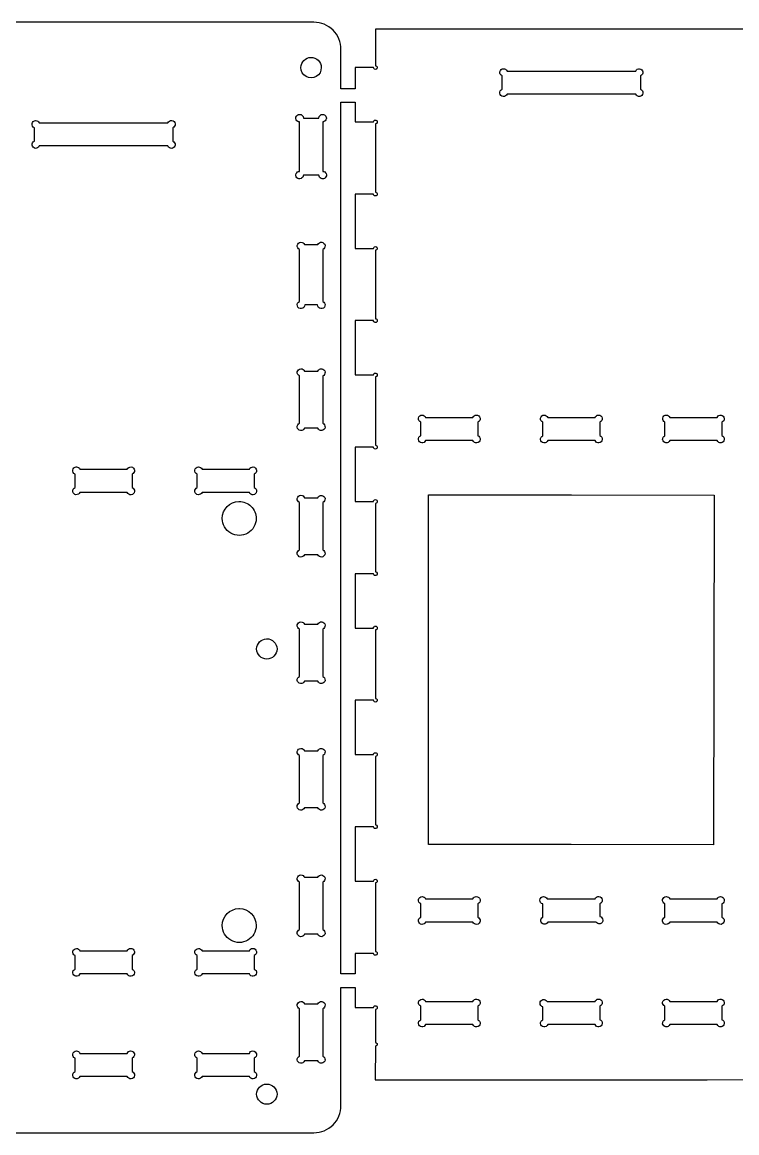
# Model space of a CAD drawing. Extents: x -138 to 206, y 217 to 412.
# Drawn here: x 26.2 to 131.6, y 246.3 to 410 of the extents above; entities that cross this region are included whole.
import ezdxf

# ---------------------------------------------------------------- set-up
doc = ezdxf.new("R2010")
doc.units = 0
doc.layers.add('Layer_1', color=7, linetype='CONTINUOUS')

msp = doc.modelspace()

# ---------------------------------------------------------------- linework, layer by layer
at = {"layer": 'Layer_1', "color": 7}
for p, q in [((69.227297, 409.989486), (7.227466, 409.989486)), ((136.292453, 408.953372), (78.292377, 408.953372)), ((78.292377, 408.953372), (78.292377, 403.579539)), ((73.227569, 400.187499), (73.227569, 405.989211)), ((68.800969, 404.809955), (68.800969, 404.809955)), ((78.017459, 403.304621), (75.292044, 403.304621)), ((75.292044, 403.304621), (75.292044, 400.187499)), ((97.182698, 403.140291), (97.182698, 403.140291)), ((97.704628, 402.79044), (116.674531, 402.79044)), ((96.986843, 400.100684), (96.986843, 402.080407)), ((117.387149, 402.078338), (117.387149, 400.104816)), ((75.292044, 400.187499), (73.227569, 400.187499)), ((116.679698, 399.390648), (97.704628, 399.390648)), ((73.227569, 398.187103), (75.292044, 398.187103)), ((73.227569, 269.723628), (73.227569, 398.187103)), ((73.227569, 398.187103), (73.227569, 398.187103)), ((75.292044, 398.187103), (75.292044, 395.304592)), ((70.523343, 396.410468), (70.523343, 396.410468)), ((28.209647, 395.495796), (28.210163, 395.495796)), ((28.209647, 395.495796), (28.209647, 395.495796)), ((28.210163, 395.495796), (28.211713, 395.495796)), ((28.739848, 395.145945), (47.714915, 395.145945)), ((67.127685, 388.009948), (67.127685, 395.310278)), ((67.677521, 395.860114), (69.977639, 395.860114)), ((70.527478, 395.310278), (70.527478, 388.009948)), ((75.292044, 395.304592), (78.017459, 395.304592)), ((78.292377, 395.029674), (78.292377, 384.930031)), ((28.02723, 392.458255), (28.02723, 394.433327)), ((48.427534, 394.433327), (48.427534, 392.458255)), ((47.714915, 391.745637), (28.739848, 391.745637)), ((69.977639, 387.460109), (67.677521, 387.460109)), ((78.017459, 384.654597), (75.292044, 384.654597)), ((75.292044, 384.654597), (75.292044, 376.654568)), ((67.127685, 368.832308), (67.127685, 376.497988)), ((67.312169, 377.559941), (67.312169, 377.559941)), ((67.839785, 377.21009), (69.81486, 377.21009)), ((70.527478, 376.497988), (70.527478, 368.832308)), ((75.292044, 376.654568), (78.017459, 376.654568)), ((78.292377, 376.37965), (78.292377, 366.280007)), ((69.777651, 368.320193), (67.877509, 368.320193)), ((78.017459, 366.004573), (75.292044, 366.004573)), ((75.292044, 366.004573), (75.292044, 358.004544)), ((67.312169, 358.909914), (67.312169, 358.909914)), ((67.839785, 358.560066), (69.81486, 358.560066)), ((67.127685, 350.87268), (67.127685, 357.847964)), ((70.527478, 357.847964), (70.527478, 350.87268)), ((75.292044, 358.004544), (78.017459, 358.004544)), ((78.292377, 357.729627), (78.292377, 347.629983)), ((93.174157, 352.090694), (93.17674, 352.090694)), ((93.174157, 352.090694), (93.174157, 352.090694)), ((111.174092, 352.090694), (111.174608, 352.090694)), ((111.174092, 352.090694), (111.174092, 352.090694)), ((121.188468, 352.090176), (121.188468, 352.090176)), ((84.992227, 349.052637), (84.992227, 351.028226)), ((85.704846, 351.740328), (92.68013, 351.740328)), ((93.392232, 351.028226), (93.392232, 349.052637)), ((102.986995, 349.050568), (102.986995, 351.030292)), ((103.70478, 351.740328), (110.680065, 351.740328)), ((111.386997, 351.026159), (111.386997, 349.054704)), ((120.981762, 349.048502), (120.981762, 351.032361)), ((121.704715, 351.740328), (128.669146, 351.740328)), ((129.381764, 351.028226), (129.381764, 349.05677)), ((69.81486, 350.160061), (67.839785, 350.160061)), ((78.017459, 347.35455), (75.292044, 347.35455)), ((75.292044, 347.35455), (75.292044, 339.355037)), ((92.68013, 348.340535), (85.704846, 348.340535)), ((110.680065, 348.340535), (103.70478, 348.340535)), ((128.679999, 348.340535), (121.704715, 348.340535)), ((34.209799, 344.445683), (34.210315, 344.445683)), ((34.209799, 344.445683), (34.209799, 344.445683)), ((34.210315, 344.445683), (34.211865, 344.445683)), ((34.739998, 344.095833), (41.715282, 344.095833)), ((52.209731, 344.445683), (52.21025, 344.445683)), ((52.209731, 344.445683), (52.209731, 344.445683)), ((52.21025, 344.445683), (52.2118, 344.445683)), ((52.739932, 344.095833), (59.715217, 344.095833)), ((34.027379, 341.408142), (34.027379, 343.383215)), ((42.427384, 343.383215), (42.427384, 341.408142)), ((52.027314, 341.408142), (52.027314, 343.383215)), ((60.427319, 343.383215), (60.427319, 341.408142)), ((41.715282, 340.69604), (34.739998, 340.69604)), ((59.715217, 340.69604), (52.739932, 340.69604)), ((58.187663, 339.352454), (58.187663, 339.352454)), ((67.127685, 332.222656), (67.127685, 339.19794)), ((67.312169, 340.25989), (67.312169, 340.25989)), ((67.839785, 339.910042), (69.81486, 339.910042)), ((70.527478, 339.19794), (70.527478, 332.222656)), ((75.292044, 339.355037), (78.017459, 339.355037)), ((78.292377, 339.079603), (78.292377, 328.97996)), ((86.145644, 340.340506), (107.186221, 340.340506)), ((86.145644, 288.774662), (86.145644, 340.340506)), ((86.145644, 340.340506), (86.145644, 340.340506)), ((107.186221, 340.340506), (128.226281, 340.307433)), ((128.226281, 340.307433), (128.145665, 288.742106)), ((69.81486, 331.510038), (67.839785, 331.510038)), ((78.017459, 328.705042), (75.292044, 328.705042)), ((75.292044, 328.705042), (75.292044, 320.705013)), ((67.312169, 321.609867), (67.312169, 321.609867)), ((67.839785, 321.260018), (69.81486, 321.260018)), ((67.127685, 313.572632), (67.127685, 320.547916)), ((70.527478, 320.547916), (70.527478, 313.572632)), ((75.292044, 320.705013), (78.017459, 320.705013)), ((78.292377, 320.429577), (78.292377, 310.329935)), ((62.266999, 319.112345), (62.266999, 319.112345)), ((69.81486, 312.860014), (67.839785, 312.860014)), ((78.017459, 310.055017), (75.292044, 310.055017)), ((75.292044, 310.055017), (75.292044, 302.054989)), ((67.312169, 302.959843), (67.312169, 302.959843)), ((67.127685, 294.922607), (67.127685, 301.897892)), ((67.839785, 302.609993), (69.81486, 302.609993)), ((70.527478, 301.897892), (70.527478, 294.922607)), ((75.292044, 302.054989), (78.017459, 302.054989)), ((78.292377, 301.779553), (78.292377, 291.679911)), ((69.81486, 294.209989), (67.839785, 294.209989)), ((78.017459, 291.404993), (75.292044, 291.404993)), ((75.292044, 291.404993), (75.292044, 283.404964)), ((107.145914, 288.774662), (86.145644, 288.774662)), ((128.145665, 288.742106), (107.145914, 288.774662)), ((67.127685, 276.272583), (67.127685, 283.247868)), ((67.312169, 284.309819), (67.312169, 284.309819)), ((67.839785, 283.959969), (69.81486, 283.959969)), ((70.527478, 283.247868), (70.527478, 276.272583)), ((75.292044, 283.404964), (78.017459, 283.404964)), ((78.292377, 283.130046), (78.292377, 273.029887)), ((84.992227, 278.086943), (84.992227, 280.062533)), ((85.704846, 280.774634), (92.68013, 280.774634)), ((93.174157, 281.125), (93.17674, 281.125)), ((93.174157, 281.125), (93.174157, 281.125)), ((93.392232, 280.062533), (93.392232, 278.086943)), ((102.986995, 278.098828), (102.986995, 280.035144)), ((103.074328, 281.124483), (103.074328, 281.124483)), ((103.604527, 280.774634), (110.674381, 280.774634)), ((111.386997, 280.062533), (111.386997, 278.182544)), ((120.981762, 278.086943), (120.981762, 280.062533)), ((121.693862, 280.774634), (128.679999, 280.774634)), ((129.187462, 281.125), (129.187462, 281.125)), ((129.381764, 280.058399), (129.381764, 278.091077)), ((58.188179, 279.352499), (58.188179, 279.352499)), ((92.68013, 277.374842), (85.704846, 277.374842)), ((110.810806, 277.374842), (103.715115, 277.374842)), ((128.679999, 277.374842), (121.693862, 277.374842)), ((69.81486, 275.559965), (67.839785, 275.559965)), ((42.209309, 273.480506), (42.209309, 273.480506)), ((60.209244, 273.480506), (60.209244, 273.480506)), ((34.027379, 270.442448), (34.027379, 272.418038)), ((34.739998, 273.130139), (41.715282, 273.130139)), ((42.427384, 272.418038), (42.427384, 270.442448)), ((52.027314, 270.442448), (52.027314, 272.418038)), ((52.739932, 273.130139), (59.715217, 273.130139)), ((60.427319, 272.418038), (60.427319, 270.442448)), ((78.017459, 272.754968), (75.292044, 272.754968)), ((75.292044, 272.754968), (75.292044, 269.723628)), ((41.715282, 269.730346), (34.739998, 269.730346)), ((59.715217, 269.730346), (52.739932, 269.730346)), ((75.292044, 269.723628), (73.227569, 269.723628)), ((73.227569, 250.310345), (73.227569, 267.723751)), ((73.227569, 267.723751), (75.292044, 267.723751)), ((75.292044, 267.723751), (75.292044, 264.754941)), ((67.312169, 265.659795), (67.312169, 265.659795)), ((67.839785, 265.309944), (69.81486, 265.309944)), ((85.174644, 266.01481), (85.175163, 266.01481)), ((85.174644, 266.01481), (85.174644, 266.01481)), ((85.175163, 266.01481), (85.176711, 266.01481)), ((85.704846, 265.664962), (92.68013, 265.664962)), ((103.607628, 265.664962), (110.680581, 265.664962)), ((111.176158, 266.013262), (111.176158, 266.013262)), ((121.164179, 266.01481), (121.164695, 266.01481)), ((121.164179, 266.01481), (121.164179, 266.01481)), ((121.164695, 266.01481), (121.166246, 266.01481)), ((121.693862, 265.664962), (128.669146, 265.664962)), ((67.127685, 257.62256), (67.127685, 264.597845)), ((70.527478, 264.597845), (70.527478, 257.62256)), ((75.292044, 264.754941), (78.017459, 264.754941)), ((78.292377, 264.480021), (78.292377, 259.621403)), ((84.992227, 262.977272), (84.992227, 264.952344)), ((93.392232, 264.952344), (93.392232, 262.977272)), ((102.986995, 262.977272), (102.986995, 264.871728)), ((111.386997, 264.948727), (111.386997, 262.979338)), ((120.981762, 262.972621), (120.981762, 264.952344)), ((129.381764, 264.952344), (129.381764, 262.981405)), ((92.68013, 262.264654), (85.704846, 262.264654)), ((110.680065, 262.264654), (103.699094, 262.264654)), ((128.679999, 262.264654), (121.704715, 262.264654)), ((78.291861, 259.071567), (78.27946, 254.105978)), ((34.027379, 255.332258), (34.027379, 257.307849)), ((34.739998, 258.019951), (41.715282, 258.019951)), ((42.209309, 258.370318), (42.209309, 258.370318)), ((42.427384, 257.307849), (42.427384, 255.332258)), ((52.027314, 255.332258), (52.027314, 257.307849)), ((52.739932, 258.019951), (59.715217, 258.019951)), ((60.209244, 258.370318), (60.209244, 258.370318)), ((60.427319, 257.307849), (60.427319, 255.332258)), ((69.81486, 256.909942), (67.839785, 256.909942)), ((41.715282, 254.620159), (34.739998, 254.620159)), ((59.715217, 254.620159), (52.739932, 254.620159)), ((78.27946, 254.105978), (127.206704, 254.105978)), ((127.206704, 254.130783), (136.292453, 254.141633)), ((127.206704, 254.105978), (127.206704, 254.130783)), ((62.266999, 253.496196), (62.266999, 253.496196)), ((7.227466, 246.310073), (69.227297, 246.310073))]:
    msp.add_line(p, q, dxfattribs=at)
for points in [[(72.055997, 408.817912), (71.305785, 409.568125), (70.288258, 409.989558), (69.227297, 409.989486)], [(73.227569, 405.989211), (73.227642, 407.050171), (72.80621, 408.067699), (72.055997, 408.817912)], [(67.327673, 403.308756), (67.32689, 404.127332), (67.982522, 404.795382), (68.800969, 404.809955)], [(68.800969, 404.809955), (69.203576, 404.817075), (69.59214, 404.662023), (69.879243, 404.379683)], [(69.879243, 404.379683), (70.166346, 404.097343), (70.327875, 403.711427), (70.32749, 403.308756)], [(68.072806, 401.995927), (67.606284, 402.267568), (67.321713, 402.768945), (67.327673, 403.308756)], [(70.32749, 403.308756), (70.33345, 402.768945), (70.04888, 402.267568), (69.582357, 401.995927)], [(78.187183, 403.050488), (78.084415, 403.093074), (78.017426, 403.193379), (78.017459, 403.304621)], [(78.486913, 403.110085), (78.408253, 403.031425), (78.289951, 403.007902), (78.187183, 403.050488)], [(78.292377, 403.579539), (78.403619, 403.579572), (78.503924, 403.512583), (78.54651, 403.409815)], [(78.54651, 403.409815), (78.589096, 403.307047), (78.565573, 403.188745), (78.486913, 403.110085)], [(96.986843, 402.080407), (96.74446, 402.178301), (96.604469, 402.433273), (96.651969, 402.690326)], [(96.651969, 402.690326), (96.69947, 402.947379), (96.921337, 403.135484), (97.182698, 403.140291)], [(97.182698, 403.140291), (97.412722, 403.14431), (97.620943, 403.004739), (97.704628, 402.79044)], [(116.674531, 402.79044), (116.765993, 403.024966), (117.005003, 403.167463), (117.254808, 403.136402)], [(117.254808, 403.136402), (117.504614, 403.10534), (117.701448, 402.908649), (117.73269, 402.658866)], [(117.73269, 402.658866), (117.763932, 402.409083), (117.621608, 402.169971), (117.387149, 402.078338)], [(69.582357, 401.995927), (69.115834, 401.724287), (68.539329, 401.724287), (68.072806, 401.995927)], [(96.646934, 399.518525), (96.614098, 399.767411), (96.753957, 400.006946), (96.986843, 400.100684)], [(97.126194, 399.04444), (96.876966, 399.074572), (96.67977, 399.269639), (96.646934, 399.518525)], [(97.704628, 399.390648), (97.613424, 399.156758), (97.375421, 399.014307), (97.126194, 399.04444)], [(117.261823, 399.045014), (117.011461, 399.013006), (116.771446, 399.155513), (116.679698, 399.390648)], [(117.738269, 399.525984), (117.708628, 399.27533), (117.512186, 399.077022), (117.261823, 399.045014)], [(117.387149, 400.104816), (117.62314, 400.015295), (117.76791, 399.776638), (117.738269, 399.525984)], [(66.641395, 395.583142), (66.540836, 395.755616), (66.541638, 395.969038), (66.64349, 396.140752)], [(66.64349, 396.140752), (66.745342, 396.312465), (66.932247, 396.4155), (67.131818, 396.409953)], [(67.131818, 396.409953), (67.433832, 396.407593), (67.677442, 396.162138), (67.677521, 395.860114)], [(69.977639, 395.860114), (69.977435, 396.162339), (70.221127, 396.408107), (70.523343, 396.410468)], [(70.523343, 396.410468), (70.719887, 396.411229), (70.901905, 396.307069), (71.000823, 396.137229)], [(71.000823, 396.137229), (71.099741, 395.96739), (71.100529, 395.757677), (71.002891, 395.587099)], [(28.02723, 394.433327), (27.783379, 394.527992), (27.639941, 394.781307), (27.684204, 395.039116)], [(27.684204, 395.039116), (27.728468, 395.296925), (27.948186, 395.487889), (28.209647, 395.495796)], [(28.211713, 395.495796), (28.443987, 395.502453), (28.655383, 395.362419), (28.739848, 395.145945)], [(47.714915, 395.145945), (47.806616, 395.380257), (48.045629, 395.522461), (48.295303, 395.491254)], [(48.295303, 395.491254), (48.544977, 395.460048), (48.741636, 395.263388), (48.772843, 395.013715)], [(48.772843, 395.013715), (48.804049, 394.764041), (48.661845, 394.525027), (48.427534, 394.433327)], [(67.127685, 395.310278), (66.928079, 395.30623), (66.741953, 395.410668), (66.641395, 395.583142)], [(71.002891, 395.587099), (70.905252, 395.416521), (70.724022, 395.310995), (70.527478, 395.310278)], [(78.017459, 395.304592), (78.017426, 395.415834), (78.084415, 395.51614), (78.187183, 395.558725)], [(78.187183, 395.558725), (78.289951, 395.601311), (78.408253, 395.577789), (78.486913, 395.499129)], [(78.54651, 395.199398), (78.503924, 395.09663), (78.403619, 395.029641), (78.292377, 395.029674)], [(78.486913, 395.499129), (78.565573, 395.420469), (78.589096, 395.302166), (78.54651, 395.199398)], [(27.681921, 391.877867), (27.650714, 392.127541), (27.792919, 392.366555), (28.02723, 392.458255)], [(28.159461, 391.400328), (27.909787, 391.431534), (27.713128, 391.628194), (27.681921, 391.877867)], [(28.739848, 391.745637), (28.648148, 391.511325), (28.409134, 391.369121), (28.159461, 391.400328)], [(48.295303, 391.400328), (48.045629, 391.369121), (47.806616, 391.511325), (47.714915, 391.745637)], [(48.772843, 391.877867), (48.741636, 391.628194), (48.544977, 391.431534), (48.295303, 391.400328)], [(48.427534, 392.458255), (48.661845, 392.366555), (48.804049, 392.127541), (48.772843, 391.877867)], [(66.619419, 387.6705), (66.704591, 387.876036), (66.905202, 388.010014), (67.127685, 388.009948)], [(70.527478, 388.009948), (70.749962, 388.010013), (70.950571, 387.876034), (71.035742, 387.670498)], [(66.738612, 387.07104), (66.581292, 387.22836), (66.534248, 387.464965), (66.619419, 387.6705)], [(67.338071, 386.951845), (67.132535, 386.866674), (66.895931, 386.91372), (66.738612, 387.07104)], [(67.677521, 387.460109), (67.677587, 387.237625), (67.543607, 387.037016), (67.338071, 386.951845)], [(70.317089, 386.951845), (70.111553, 387.037016), (69.977574, 387.237626), (69.977639, 387.460109)], [(70.916548, 387.071039), (70.759228, 386.913719), (70.522624, 386.866674), (70.317089, 386.951845)], [(71.035742, 387.670498), (71.120913, 387.464963), (71.073868, 387.228359), (70.916548, 387.071039)], [(78.292775, 384.380031), (78.140943, 384.379857), (78.017699, 384.502765), (78.017459, 384.654597)], [(78.292377, 384.930031), (78.444209, 384.930076), (78.567349, 384.807063), (78.567459, 384.65523)], [(78.567459, 384.65523), (78.567568, 384.503398), (78.444607, 384.380206), (78.292775, 384.380031)], [(67.127685, 376.497988), (66.884227, 376.593254), (66.741474, 376.846733), (66.78622, 377.104308)], [(66.78622, 377.104308), (66.830966, 377.361884), (67.050845, 377.552366), (67.312169, 377.559941)], [(67.312169, 377.559941), (67.544254, 377.566376), (67.755384, 377.426381), (67.839785, 377.21009)], [(69.81486, 377.21009), (69.906322, 377.444616), (70.145332, 377.587113), (70.395137, 377.556052)], [(70.395137, 377.556052), (70.644943, 377.52499), (70.841777, 377.328299), (70.873019, 377.078516)], [(70.873019, 377.078516), (70.904261, 376.828733), (70.761937, 376.58962), (70.527478, 376.497988)], [(78.017459, 376.654568), (78.017426, 376.76581), (78.084415, 376.866116), (78.187183, 376.908701)], [(78.187183, 376.908701), (78.289951, 376.951287), (78.408253, 376.927765), (78.486913, 376.849105)], [(78.54651, 376.549375), (78.503924, 376.446607), (78.403619, 376.379617), (78.292377, 376.37965)], [(78.486913, 376.849105), (78.565573, 376.770445), (78.589096, 376.652142), (78.54651, 376.549375)], [(66.794345, 368.18485), (66.72621, 368.453858), (66.869146, 368.731486), (67.127685, 368.832308)], [(67.877509, 368.320193), (67.877662, 368.042691), (67.671064, 367.808542), (67.395703, 367.774136)], [(70.259458, 367.774137), (69.984097, 367.808544), (69.7775, 368.042691), (69.777651, 368.320193)], [(70.527478, 368.832308), (70.786017, 368.731485), (70.928951, 368.453857), (70.860815, 368.18485)], [(67.395703, 367.774136), (67.120341, 367.739729), (66.862481, 367.915842), (66.794345, 368.18485)], [(70.860815, 368.18485), (70.792679, 367.915842), (70.534819, 367.73973), (70.259458, 367.774137)], [(78.292775, 365.730007), (78.140943, 365.729833), (78.017699, 365.852741), (78.017459, 366.004573)], [(78.292377, 366.280007), (78.444209, 366.280052), (78.567349, 366.157039), (78.567459, 366.005206)], [(78.567459, 366.005206), (78.567568, 365.853374), (78.444607, 365.730182), (78.292775, 365.730007)], [(66.786227, 358.454282), (66.830973, 358.711855), (67.050848, 358.902337), (67.312169, 358.909914)], [(67.312169, 358.909914), (67.544254, 358.91635), (67.755383, 358.776356), (67.839785, 358.560066)], [(69.81486, 358.560066), (69.906322, 358.794592), (70.145332, 358.937089), (70.395137, 358.906028)], [(70.395137, 358.906028), (70.644943, 358.874966), (70.841777, 358.678275), (70.873019, 358.428492)], [(67.127685, 357.847964), (66.884231, 357.943232), (66.741481, 358.196709), (66.786227, 358.454282)], [(70.873019, 358.428492), (70.904261, 358.178709), (70.761937, 357.939596), (70.527478, 357.847964)], [(78.017459, 358.004544), (78.017426, 358.115787), (78.084415, 358.216092), (78.187183, 358.258678)], [(78.187183, 358.258678), (78.289951, 358.301263), (78.408253, 358.277741), (78.486913, 358.199081)], [(78.54651, 357.899351), (78.503924, 357.796583), (78.403619, 357.729593), (78.292377, 357.729627)], [(78.486913, 358.199081), (78.565573, 358.120421), (78.589096, 358.002119), (78.54651, 357.899351)], [(84.650769, 351.634544), (84.695515, 351.892117), (84.91539, 352.082598), (85.176711, 352.090176)], [(85.176711, 352.090176), (85.408983, 352.096833), (85.620379, 351.9568), (85.704846, 351.740328)], [(92.68013, 351.740328), (92.759882, 351.945434), (92.954217, 352.083258), (93.174157, 352.090694)], [(93.17674, 352.090694), (93.444427, 352.098697), (93.678966, 351.912729), (93.7322, 351.650266)], [(102.652051, 351.639964), (102.699414, 351.896953), (102.921064, 352.085135), (103.182331, 352.090176)], [(103.182331, 352.090176), (103.412543, 352.094414), (103.621028, 351.954806), (103.70478, 351.740328)], [(110.680065, 351.740328), (110.759816, 351.945434), (110.954152, 352.083258), (111.174092, 352.090694)], [(111.174608, 352.090694), (111.177019, 352.09071), (111.17943, 352.09071), (111.181842, 352.090694)], [(111.181842, 352.090694), (111.449618, 352.096125), (111.682373, 351.907879), (111.733056, 351.644887)], [(120.653171, 351.645674), (120.703303, 351.90222), (120.927078, 352.08804), (121.188468, 352.090176)], [(121.188468, 352.090176), (121.416423, 352.091814), (121.621763, 351.952661), (121.704715, 351.740328)], [(128.669146, 351.740328), (128.760609, 351.974853), (128.999618, 352.117351), (129.249424, 352.086289)], [(129.249424, 352.086289), (129.499229, 352.055228), (129.696063, 351.858536), (129.727305, 351.608753)], [(66.781721, 350.292403), (66.75066, 350.542209), (66.893159, 350.781218), (67.127685, 350.87268)], [(67.259256, 349.814519), (67.009473, 349.845762), (66.812781, 350.042597), (66.781721, 350.292403)], [(70.872787, 350.292292), (70.84158, 350.042618), (70.644921, 349.845959), (70.395247, 349.814752)], [(70.527478, 350.87268), (70.761789, 350.78098), (70.903994, 350.541966), (70.872787, 350.292292)], [(84.992227, 351.028226), (84.748773, 351.123493), (84.606023, 351.376971), (84.650769, 351.634544)], [(93.7322, 351.650266), (93.785433, 351.387803), (93.641884, 351.125151), (93.392232, 351.028226)], [(102.986995, 351.030292), (102.74469, 351.128142), (102.604688, 351.382976), (102.652051, 351.639964)], [(111.733056, 351.644887), (111.78374, 351.381895), (111.637613, 351.120632), (111.386997, 351.026159)], [(120.981762, 351.032361), (120.740404, 351.132738), (120.60304, 351.389127), (120.653171, 351.645674)], [(129.727305, 351.608753), (129.758548, 351.358971), (129.616223, 351.119858), (129.381764, 351.028226)], [(67.839785, 350.160061), (67.748153, 349.925602), (67.50904, 349.783277), (67.259256, 349.814519)], [(70.395247, 349.814752), (70.145574, 349.783546), (69.90656, 349.92575), (69.81486, 350.160061)], [(84.646686, 348.472109), (84.615444, 348.721892), (84.757768, 348.961005), (84.992227, 349.052637)], [(93.392232, 349.052637), (93.626905, 348.961243), (93.769522, 348.722135), (93.738425, 348.47222)], [(102.647085, 348.468409), (102.614249, 348.717295), (102.754108, 348.956831), (102.986995, 349.050568)], [(111.386997, 349.054704), (111.623198, 348.965422), (111.76826, 348.726773), (111.738766, 348.47599)], [(120.647538, 348.464778), (120.613118, 348.712741), (120.750492, 348.952666), (120.981762, 349.048502)], [(129.381764, 349.05677), (129.619453, 348.969606), (129.766938, 348.731448), (129.739055, 348.479822)], [(78.292775, 347.079984), (78.140943, 347.079809), (78.017699, 347.202717), (78.017459, 347.35455)], [(78.292377, 347.629983), (78.444209, 347.630028), (78.567349, 347.507015), (78.567459, 347.355183)], [(78.567459, 347.355183), (78.567568, 347.20335), (78.444607, 347.080158), (78.292775, 347.079984)], [(85.124568, 347.994574), (84.874763, 348.025635), (84.677929, 348.222327), (84.646686, 348.472109)], [(85.704846, 348.340535), (85.613383, 348.10601), (85.374374, 347.963512), (85.124568, 347.994574)], [(93.260548, 347.994342), (93.010633, 347.963245), (92.771525, 348.105862), (92.68013, 348.340535)], [(93.738425, 348.47222), (93.707328, 348.222305), (93.510462, 348.025439), (93.260548, 347.994342)], [(103.126346, 347.994324), (102.877118, 348.024455), (102.67992, 348.219522), (102.647085, 348.468409)], [(103.70478, 348.340535), (103.613577, 348.106645), (103.375575, 347.964192), (103.126346, 347.994324)], [(111.262331, 347.994677), (111.011861, 347.962631), (110.771747, 348.105255), (110.680065, 348.340535)], [(111.738766, 348.47599), (111.709273, 348.225206), (111.512802, 348.026724), (111.262331, 347.994677)], [(121.128119, 347.994159), (120.879489, 348.023379), (120.681959, 348.216815), (120.647538, 348.464778)], [(121.704715, 348.340535), (121.613743, 348.107308), (121.376749, 347.96494), (121.128119, 347.994159)], [(129.264119, 347.995093), (129.013114, 347.962081), (128.771996, 348.104675), (128.679999, 348.340535)], [(129.739055, 348.479822), (129.711172, 348.228195), (129.515124, 348.028105), (129.264119, 347.995093)], [(34.027379, 343.383215), (33.783528, 343.47788), (33.64009, 343.731196), (33.684354, 343.989005)], [(33.684354, 343.989005), (33.728618, 344.246814), (33.948337, 344.437777), (34.209799, 344.445683)], [(34.211865, 344.445683), (34.444138, 344.45234), (34.655533, 344.312305), (34.739998, 344.095833)], [(41.715282, 344.095833), (41.806914, 344.330292), (42.046027, 344.472616), (42.29581, 344.441374)], [(42.29581, 344.441374), (42.545593, 344.410131), (42.742284, 344.213298), (42.773346, 343.963492)], [(42.773346, 343.963492), (42.804407, 343.713687), (42.66191, 343.474677), (42.427384, 343.383215)], [(52.027314, 343.383215), (51.783463, 343.47788), (51.640025, 343.731195), (51.684288, 343.989003)], [(51.684288, 343.989003), (51.728552, 344.246812), (51.94827, 344.437776), (52.209731, 344.445683)], [(52.2118, 344.445683), (52.444072, 344.45234), (52.655467, 344.312305), (52.739932, 344.095833)], [(59.715217, 344.095833), (59.806849, 344.330292), (60.045962, 344.472616), (60.295745, 344.441374)], [(60.295745, 344.441374), (60.545528, 344.410131), (60.742219, 344.213298), (60.77328, 343.963492)], [(60.77328, 343.963492), (60.804342, 343.713687), (60.661844, 343.474677), (60.427319, 343.383215)], [(33.681838, 340.827614), (33.650596, 341.077397), (33.79292, 341.31651), (34.027379, 341.408142)], [(34.15972, 340.350079), (33.909915, 340.38114), (33.713081, 340.577831), (33.681838, 340.827614)], [(34.739998, 340.69604), (34.648535, 340.461515), (34.409526, 340.319017), (34.15972, 340.350079)], [(42.2957, 340.349847), (42.045785, 340.31875), (41.806677, 340.461367), (41.715282, 340.69604)], [(42.773577, 340.827725), (42.74248, 340.57781), (42.545614, 340.380944), (42.2957, 340.349847)], [(42.427384, 341.408142), (42.662057, 341.316748), (42.804674, 341.07764), (42.773577, 340.827725)], [(51.681773, 340.827614), (51.650531, 341.077397), (51.792855, 341.31651), (52.027314, 341.408142)], [(52.159655, 340.350079), (51.909849, 340.38114), (51.713015, 340.577831), (51.681773, 340.827614)], [(52.739932, 340.69604), (52.64847, 340.461515), (52.40946, 340.319017), (52.159655, 340.350079)], [(60.295634, 340.349847), (60.04572, 340.31875), (59.806612, 340.461367), (59.715217, 340.69604)], [(60.773512, 340.827725), (60.742415, 340.57781), (60.545549, 340.380944), (60.295634, 340.349847)], [(60.427319, 341.408142), (60.661992, 341.316748), (60.804609, 341.07764), (60.773512, 340.827725)], [(55.727348, 336.852348), (55.727118, 338.217751), (56.822433, 339.33078), (58.187663, 339.352454)], [(58.187663, 339.352454), (58.857608, 339.363146), (59.503806, 339.104467), (59.981314, 338.63444)], [(67.127685, 339.19794), (66.884231, 339.293208), (66.741481, 339.546685), (66.786227, 339.804258)], [(66.786227, 339.804258), (66.830973, 340.061831), (67.050848, 340.252313), (67.312169, 340.25989)], [(67.312169, 340.25989), (67.544254, 340.266326), (67.755383, 340.126332), (67.839785, 339.910042)], [(69.81486, 339.910042), (69.906322, 340.144568), (70.145332, 340.287065), (70.395137, 340.256004)], [(70.395137, 340.256004), (70.644943, 340.224942), (70.841777, 340.028251), (70.873019, 339.778468)], [(70.873019, 339.778468), (70.904261, 339.528685), (70.761937, 339.289573), (70.527478, 339.19794)], [(78.017459, 339.355037), (78.017699, 339.506869), (78.140943, 339.629777), (78.292775, 339.629602)], [(78.567459, 339.354404), (78.567349, 339.202571), (78.444209, 339.079558), (78.292377, 339.079603)], [(78.292775, 339.629602), (78.444607, 339.629428), (78.567568, 339.506236), (78.567459, 339.354404)], [(59.981314, 338.63444), (60.458822, 338.164412), (60.727671, 337.522378), (60.727557, 336.852348)], [(56.9774, 334.687194), (56.203865, 335.133795), (55.727348, 335.959147), (55.727348, 336.852348)], [(60.727557, 336.852348), (60.727557, 335.959147), (60.25104, 335.133795), (59.477505, 334.687194)], [(59.477505, 334.687194), (58.70397, 334.240593), (57.750935, 334.240593), (56.9774, 334.687194)], [(66.781721, 331.642379), (66.75066, 331.892185), (66.893159, 332.131194), (67.127685, 332.222656)], [(67.259256, 331.164495), (67.009473, 331.195738), (66.812781, 331.392573), (66.781721, 331.642379)], [(67.839785, 331.510038), (67.748153, 331.275578), (67.50904, 331.133253), (67.259256, 331.164495)], [(70.395247, 331.164729), (70.145574, 331.133522), (69.90656, 331.275726), (69.81486, 331.510038)], [(70.872787, 331.642268), (70.84158, 331.392595), (70.644921, 331.195935), (70.395247, 331.164729)], [(70.527478, 332.222656), (70.761789, 332.130956), (70.903994, 331.891942), (70.872787, 331.642268)], [(78.187183, 328.450908), (78.084415, 328.493494), (78.017426, 328.5938), (78.017459, 328.705042)], [(78.486913, 328.510505), (78.408253, 328.431845), (78.289951, 328.408323), (78.187183, 328.450908)], [(78.292377, 328.97996), (78.403619, 328.979993), (78.503924, 328.913003), (78.54651, 328.810235)], [(78.54651, 328.810235), (78.589096, 328.707468), (78.565573, 328.589165), (78.486913, 328.510505)], [(67.127685, 320.547916), (66.88423, 320.643184), (66.741479, 320.896661), (66.786225, 321.154235)], [(66.786225, 321.154235), (66.830971, 321.411808), (67.050847, 321.60229), (67.312169, 321.609867)], [(67.312169, 321.609867), (67.544254, 321.616303), (67.755384, 321.476308), (67.839785, 321.260018)], [(69.81486, 321.260018), (69.906322, 321.494543), (70.145331, 321.637042), (70.395137, 321.60598)], [(70.395137, 321.60598), (70.644943, 321.574919), (70.841777, 321.378228), (70.87302, 321.128445)], [(70.87302, 321.128445), (70.904262, 320.878661), (70.761937, 320.639549), (70.527478, 320.547916)], [(78.017459, 320.705013), (78.017699, 320.856845), (78.140944, 320.979752), (78.292776, 320.979577)], [(78.292776, 320.979577), (78.444608, 320.979402), (78.567569, 320.85621), (78.567459, 320.704378)], [(78.567459, 320.704378), (78.567348, 320.552545), (78.444209, 320.429532), (78.292377, 320.429577)], [(60.794738, 317.612178), (60.794507, 318.429957), (61.449359, 319.097222), (62.266999, 319.112345)], [(62.294646, 316.128739), (61.472679, 316.128739), (60.803812, 316.790261), (60.794738, 317.612178)], [(62.266999, 319.112345), (62.669605, 319.119743), (63.058279, 318.964956), (63.345577, 318.68281)], [(63.794555, 317.612178), (63.78548, 316.790261), (63.116613, 316.128739), (62.294646, 316.128739)], [(63.345577, 318.68281), (63.632875, 318.400663), (63.794667, 318.014853), (63.794555, 317.612178)], [(66.781721, 312.992355), (66.75066, 313.242161), (66.893159, 313.48117), (67.127685, 313.572632)], [(67.259256, 312.514471), (67.009473, 312.545714), (66.812781, 312.742549), (66.781721, 312.992355)], [(67.839785, 312.860014), (67.748153, 312.625554), (67.50904, 312.483229), (67.259256, 312.514471)], [(70.395247, 312.514704), (70.145574, 312.483498), (69.90656, 312.625702), (69.81486, 312.860014)], [(70.872787, 312.992244), (70.84158, 312.74257), (70.644921, 312.545911), (70.395247, 312.514704)], [(70.527478, 313.572632), (70.761789, 313.480932), (70.903994, 313.241918), (70.872787, 312.992244)], [(78.187183, 309.800884), (78.084416, 309.84347), (78.017426, 309.943775), (78.017459, 310.055017)], [(78.486913, 309.860481), (78.408254, 309.781821), (78.289951, 309.758299), (78.187183, 309.800884)], [(78.292377, 310.329935), (78.403619, 310.329969), (78.503924, 310.262979), (78.54651, 310.160211)], [(78.54651, 310.160211), (78.589096, 310.057444), (78.565573, 309.939141), (78.486913, 309.860481)], [(66.786225, 302.504211), (66.830971, 302.761784), (67.050847, 302.952266), (67.312169, 302.959843)], [(67.312169, 302.959843), (67.544254, 302.966278), (67.755384, 302.826283), (67.839785, 302.609993)], [(69.81486, 302.609993), (69.906322, 302.844519), (70.145331, 302.987017), (70.395137, 302.955956)], [(70.395137, 302.955956), (70.644943, 302.924895), (70.841777, 302.728204), (70.87302, 302.47842)], [(67.127685, 301.897892), (66.88423, 301.99316), (66.741479, 302.246637), (66.786225, 302.504211)], [(70.87302, 302.47842), (70.904262, 302.228637), (70.761937, 301.989525), (70.527478, 301.897892)], [(78.017459, 302.054989), (78.017699, 302.206821), (78.140944, 302.329728), (78.292776, 302.329553)], [(78.567459, 302.054353), (78.567348, 301.902521), (78.444209, 301.779508), (78.292377, 301.779553)], [(78.292776, 302.329553), (78.444608, 302.329378), (78.567569, 302.206186), (78.567459, 302.054353)], [(66.78172, 294.34233), (66.75066, 294.592137), (66.893159, 294.831146), (67.127685, 294.922607)], [(70.527478, 294.922607), (70.761789, 294.830907), (70.903994, 294.591893), (70.872787, 294.34222)], [(67.259256, 293.864447), (67.009473, 293.895689), (66.812781, 294.092524), (66.78172, 294.34233)], [(67.839785, 294.209989), (67.748153, 293.975529), (67.50904, 293.833204), (67.259256, 293.864447)], [(70.395247, 293.86468), (70.145574, 293.833473), (69.90656, 293.975678), (69.81486, 294.209989)], [(70.872787, 294.34222), (70.84158, 294.092546), (70.644921, 293.895887), (70.395247, 293.86468)], [(78.187183, 291.15086), (78.084416, 291.193446), (78.017426, 291.293751), (78.017459, 291.404993)], [(78.292377, 291.679911), (78.403619, 291.679945), (78.503924, 291.612955), (78.54651, 291.510187)], [(78.54651, 291.510187), (78.589096, 291.407419), (78.565573, 291.289117), (78.486913, 291.210457)], [(78.486913, 291.210457), (78.408254, 291.131797), (78.289951, 291.108274), (78.187183, 291.15086)], [(67.127685, 283.247868), (66.884231, 283.343136), (66.74148, 283.596613), (66.786226, 283.854186)], [(66.786226, 283.854186), (66.830972, 284.11176), (67.050848, 284.302241), (67.312169, 284.309819)], [(67.312169, 284.309819), (67.544254, 284.316254), (67.755384, 284.176259), (67.839785, 283.959969)], [(69.81486, 283.959969), (69.906322, 284.194495), (70.145331, 284.336993), (70.395137, 284.305932)], [(70.395137, 284.305932), (70.644943, 284.274871), (70.841777, 284.07818), (70.87302, 283.828396)], [(70.87302, 283.828396), (70.904262, 283.578613), (70.761937, 283.3395), (70.527478, 283.247868)], [(78.017459, 283.404964), (78.017426, 283.516206), (78.084416, 283.616512), (78.187184, 283.659097)], [(78.187184, 283.659097), (78.289952, 283.701683), (78.408254, 283.67816), (78.486914, 283.5995)], [(78.54651, 283.29977), (78.503924, 283.197002), (78.403619, 283.130013), (78.292377, 283.130046)], [(78.486914, 283.5995), (78.565573, 283.52084), (78.589096, 283.402538), (78.54651, 283.29977)], [(84.992227, 280.062533), (84.748772, 280.1578), (84.606021, 280.411278), (84.650767, 280.668851)], [(84.650767, 280.668851), (84.695513, 280.926425), (84.915389, 281.116906), (85.176711, 281.124483)], [(85.176711, 281.124483), (85.408984, 281.131141), (85.62038, 280.991107), (85.704846, 280.774634)], [(92.68013, 280.774634), (92.759882, 280.979741), (92.954217, 281.117564), (93.174157, 281.125)], [(93.17674, 281.125), (93.444426, 281.133001), (93.678963, 280.947034), (93.732196, 280.684572)], [(93.732196, 280.684572), (93.785429, 280.422111), (93.641882, 280.159459), (93.392232, 280.062533)], [(102.986995, 280.035144), (102.712742, 280.089085), (102.522558, 280.340145), (102.544895, 280.618758)], [(102.544895, 280.618758), (102.567232, 280.897372), (102.794984, 281.114926), (103.074328, 281.124483)], [(103.074328, 281.124483), (103.307348, 281.132028), (103.519807, 280.991838), (103.604527, 280.774634)], [(110.674381, 280.774634), (110.765843, 281.009161), (111.004853, 281.151659), (111.254659, 281.120598)], [(111.254659, 281.120598), (111.504466, 281.089537), (111.7013, 280.892844), (111.732542, 280.64306)], [(111.732542, 280.64306), (111.763784, 280.393277), (111.621458, 280.154164), (111.386997, 280.062533)], [(120.981762, 280.062533), (120.738307, 280.1578), (120.595556, 280.411278), (120.640302, 280.668851)], [(120.640302, 280.668851), (120.685048, 280.926425), (120.904924, 281.116906), (121.166246, 281.124483)], [(121.166246, 281.124483), (121.398331, 281.130919), (121.60946, 280.990924), (121.693862, 280.774634)], [(128.679999, 280.774634), (128.761617, 280.984186), (128.962586, 281.122941), (129.187462, 281.125)], [(129.187462, 281.125), (129.455314, 281.127748), (129.686192, 280.937129), (129.734199, 280.6736)], [(129.734199, 280.6736), (129.782206, 280.410071), (129.633379, 280.150282), (129.381764, 280.058399)], [(55.727348, 276.852393), (55.727122, 278.217993), (56.822747, 279.331103), (58.188179, 279.352499)], [(58.188179, 279.352499), (58.210916, 279.352809), (58.233655, 279.352809), (58.256392, 279.352499)], [(58.256392, 279.352499), (59.625871, 279.336703), (60.727707, 278.221963), (60.727557, 276.852393)], [(56.9774, 274.687238), (56.203865, 275.133839), (55.727348, 275.959191), (55.727348, 276.852393)], [(60.727557, 276.852393), (60.727557, 275.959191), (60.25104, 275.133839), (59.477505, 274.687238)], [(84.646686, 277.506415), (84.615443, 277.756198), (84.757768, 277.995311), (84.992227, 278.086943)], [(85.124568, 277.028879), (84.874763, 277.05994), (84.677928, 277.256631), (84.646686, 277.506415)], [(85.704846, 277.374842), (85.613384, 277.140316), (85.374374, 276.997818), (85.124568, 277.028879)], [(93.260547, 277.028647), (93.010632, 276.99755), (92.771524, 277.140168), (92.68013, 277.374842)], [(93.738426, 277.506525), (93.707328, 277.25661), (93.510462, 277.059744), (93.260547, 277.028647)], [(93.392232, 278.086943), (93.626905, 277.995548), (93.769523, 277.75644), (93.738426, 277.506525)], [(102.667515, 277.518907), (102.632697, 277.761842), (102.763044, 277.998449), (102.986995, 278.098828)], [(103.137021, 277.052066), (102.893891, 277.085501), (102.702334, 277.275971), (102.667515, 277.518907)], [(103.715115, 277.374842), (103.616012, 277.150323), (103.380151, 277.018631), (103.137021, 277.052066)], [(111.443564, 277.111993), (111.197165, 277.041481), (110.934722, 277.1505), (110.810806, 277.374842)], [(111.386997, 278.182544), (111.639454, 278.138391), (111.827955, 277.925721), (111.841479, 277.669788)], [(111.841479, 277.669788), (111.855002, 277.413856), (111.689963, 277.182505), (111.443564, 277.111993)], [(120.635565, 277.506526), (120.604469, 277.756441), (120.747088, 277.995549), (120.981762, 278.086943)], [(121.113444, 277.028646), (120.863528, 277.059743), (120.666662, 277.25661), (120.635565, 277.506526)], [(121.693862, 277.374842), (121.602468, 277.140167), (121.363359, 276.997549), (121.113444, 277.028646)], [(129.264119, 277.0294), (129.013114, 276.996387), (128.771996, 277.138982), (128.679999, 277.374842)], [(129.739055, 277.514128), (129.711172, 277.262502), (129.515124, 277.062412), (129.264119, 277.0294)], [(129.381764, 278.091077), (129.619452, 278.003912), (129.766938, 277.765755), (129.739055, 277.514128)], [(66.78172, 275.692306), (66.75066, 275.942112), (66.893159, 276.181122), (67.127685, 276.272583)], [(67.259256, 275.214423), (67.009473, 275.245665), (66.812781, 275.4425), (66.78172, 275.692306)], [(67.839785, 275.559965), (67.748153, 275.325505), (67.50904, 275.18318), (67.259256, 275.214423)], [(70.395247, 275.214656), (70.145574, 275.183449), (69.90656, 275.325654), (69.81486, 275.559965)], [(70.872787, 275.692195), (70.84158, 275.442522), (70.644921, 275.245863), (70.395247, 275.214656)], [(70.527478, 276.272583), (70.761789, 276.180883), (70.903994, 275.941869), (70.872787, 275.692195)], [(33.68592, 273.024358), (33.730667, 273.281932), (33.950544, 273.472413), (34.211865, 273.479989)], [(34.211865, 273.479989), (34.444137, 273.486645), (34.655532, 273.346612), (34.739998, 273.130139)], [(41.715282, 273.130139), (41.795034, 273.335246), (41.989369, 273.473069), (42.209309, 273.480506)], [(42.209309, 273.480506), (42.210171, 273.480508), (42.211033, 273.480508), (42.211894, 273.480506)], [(42.211894, 273.480506), (42.47958, 273.488505), (42.714115, 273.302537), (42.767348, 273.040076)], [(51.685854, 273.024358), (51.730601, 273.281932), (51.950478, 273.472413), (52.2118, 273.479989)], [(52.2118, 273.479989), (52.444072, 273.486645), (52.655467, 273.346612), (52.739932, 273.130139)], [(59.477505, 274.687238), (58.70397, 274.240638), (57.750935, 274.240638), (56.9774, 274.687238)], [(59.715217, 273.130139), (59.794968, 273.335246), (59.989304, 273.473069), (60.209244, 273.480506)], [(60.209244, 273.480506), (60.210106, 273.480508), (60.210967, 273.480508), (60.211829, 273.480506)], [(60.211829, 273.480506), (60.479514, 273.488505), (60.71405, 273.302537), (60.767283, 273.040076)], [(34.027379, 272.418038), (33.783924, 272.513306), (33.641173, 272.766784), (33.68592, 273.024358)], [(42.767348, 273.040076), (42.82058, 272.777615), (42.677033, 272.514965), (42.427384, 272.418038)], [(52.027314, 272.418038), (51.783859, 272.513306), (51.641108, 272.766784), (51.685854, 273.024358)], [(60.767283, 273.040076), (60.820515, 272.777615), (60.676968, 272.514965), (60.427319, 272.418038)], [(78.187184, 272.500836), (78.084416, 272.543421), (78.017426, 272.643727), (78.017459, 272.754968)], [(78.486914, 272.560433), (78.408254, 272.481773), (78.289952, 272.45825), (78.187184, 272.500836)], [(78.292377, 273.029887), (78.403619, 273.02992), (78.503924, 272.962931), (78.54651, 272.860163)], [(78.54651, 272.860163), (78.589096, 272.757395), (78.565573, 272.639093), (78.486914, 272.560433)], [(33.681838, 269.86192), (33.650596, 270.111703), (33.79292, 270.350816), (34.027379, 270.442448)], [(42.427384, 270.442448), (42.662057, 270.351053), (42.804674, 270.111945), (42.773577, 269.862031)], [(51.681773, 269.86192), (51.650531, 270.111703), (51.792855, 270.350816), (52.027314, 270.442448)], [(60.427319, 270.442448), (60.661992, 270.351053), (60.804609, 270.111945), (60.773512, 269.862031)], [(34.15972, 269.384385), (33.909915, 269.415446), (33.713081, 269.612137), (33.681838, 269.86192)], [(34.739998, 269.730346), (34.648535, 269.495821), (34.409526, 269.353323), (34.15972, 269.384385)], [(42.2957, 269.384153), (42.045785, 269.353056), (41.806677, 269.495673), (41.715282, 269.730346)], [(42.773577, 269.862031), (42.74248, 269.612116), (42.545614, 269.41525), (42.2957, 269.384153)], [(52.159655, 269.384385), (51.909849, 269.415446), (51.713015, 269.612137), (51.681773, 269.86192)], [(52.739932, 269.730346), (52.64847, 269.495821), (52.40946, 269.353323), (52.159655, 269.384385)], [(60.295634, 269.384153), (60.04572, 269.353056), (59.806612, 269.495673), (59.715217, 269.730346)], [(60.773512, 269.862031), (60.742415, 269.612116), (60.545549, 269.41525), (60.295634, 269.384153)], [(67.127685, 264.597845), (66.884231, 264.693113), (66.741481, 264.94659), (66.786227, 265.204163)], [(66.786227, 265.204163), (66.830973, 265.461736), (67.050848, 265.652217), (67.312169, 265.659795)], [(67.312169, 265.659795), (67.544254, 265.66623), (67.755384, 265.526235), (67.839785, 265.309944)], [(69.81486, 265.309944), (69.906321, 265.544471), (70.145331, 265.68697), (70.395137, 265.655909)], [(70.395137, 265.655909), (70.644943, 265.624848), (70.841778, 265.428157), (70.87302, 265.178373)], [(70.87302, 265.178373), (70.904263, 264.92859), (70.761938, 264.689477), (70.527478, 264.597845)], [(84.992227, 264.952344), (84.74838, 265.047011), (84.604945, 265.300324), (84.649208, 265.558131)], [(84.649208, 265.558131), (84.693471, 265.815937), (84.913186, 266.0069), (85.174644, 266.01481)], [(85.176711, 266.01481), (85.408983, 266.021468), (85.620379, 265.881435), (85.704846, 265.664962)], [(92.68013, 265.664962), (92.771762, 265.899421), (93.010875, 266.041746), (93.260658, 266.010503)], [(93.260658, 266.010503), (93.510441, 265.979261), (93.707132, 265.782427), (93.738194, 265.532622)], [(93.738194, 265.532622), (93.769255, 265.282816), (93.626758, 265.043807), (93.392232, 264.952344)], [(102.986995, 264.871728), (102.743026, 264.934066), (102.57255, 265.154123), (102.573155, 265.40593)], [(102.573155, 265.40593), (102.57376, 265.657736), (102.745292, 265.876972), (102.989558, 265.938136)], [(102.989558, 265.938136), (103.233824, 265.9993), (103.48843, 265.88677), (103.607628, 265.664962)], [(110.680581, 265.664962), (110.761201, 265.869764), (110.956155, 266.006781), (111.176158, 266.013262)], [(111.176158, 266.013262), (111.445095, 266.021704), (111.680657, 265.834331), (111.732933, 265.570389)], [(111.732933, 265.570389), (111.785208, 265.306447), (111.638849, 265.043432), (111.386997, 264.948727)], [(120.981762, 264.952344), (120.737915, 265.047011), (120.59448, 265.300324), (120.638743, 265.558131)], [(120.638743, 265.558131), (120.683006, 265.815937), (120.90272, 266.0069), (121.164179, 266.01481)], [(121.166246, 266.01481), (121.39833, 266.021246), (121.60946, 265.881252), (121.693862, 265.664962)], [(128.669146, 265.664962), (128.760846, 265.899274), (128.99986, 266.041478), (129.249534, 266.010271)], [(129.249534, 266.010271), (129.499207, 265.979065), (129.695867, 265.782405), (129.727073, 265.532732)], [(129.727073, 265.532732), (129.75828, 265.283058), (129.616076, 265.044044), (129.381764, 264.952344)], [(78.017459, 264.754941), (78.017427, 264.866183), (78.084417, 264.966487), (78.187185, 265.009072)], [(78.187185, 265.009072), (78.289953, 265.051657), (78.408255, 265.028134), (78.486914, 264.949474)], [(78.54651, 264.649744), (78.503924, 264.546977), (78.403619, 264.479987), (78.292377, 264.480021)], [(78.486914, 264.949474), (78.565574, 264.870814), (78.589096, 264.752512), (78.54651, 264.649744)], [(84.646918, 262.396884), (84.615712, 262.646558), (84.757916, 262.885572), (84.992227, 262.977272)], [(85.124458, 261.919345), (84.874784, 261.950551), (84.678125, 262.147211), (84.646918, 262.396884)], [(85.704846, 262.264654), (85.613145, 262.030342), (85.374132, 261.888138), (85.124458, 261.919345)], [(93.260658, 261.919113), (93.010875, 261.88787), (92.771762, 262.030195), (92.68013, 262.264654)], [(93.738194, 262.396994), (93.707132, 262.147189), (93.510441, 261.950355), (93.260658, 261.919113)], [(93.392232, 262.977272), (93.626758, 262.885809), (93.769255, 262.6468), (93.738194, 262.396994)], [(102.64103, 262.396995), (102.609969, 262.646801), (102.752468, 262.885811), (102.986995, 262.977272)], [(103.118566, 261.919111), (102.868782, 261.950354), (102.672091, 262.147189), (102.64103, 262.396995)], [(103.699094, 262.264654), (103.607462, 262.030194), (103.368349, 261.887869), (103.118566, 261.919111)], [(111.262441, 261.919446), (111.012102, 261.887255), (110.771984, 262.029587), (110.680065, 262.264654)], [(111.738536, 262.400761), (111.709077, 262.150087), (111.51278, 261.951637), (111.262441, 261.919446)], [(111.386997, 262.979338), (111.623052, 262.889988), (111.767994, 262.651436), (111.738536, 262.400761)], [(120.647538, 262.388896), (120.613118, 262.63686), (120.750492, 262.876784), (120.981762, 262.972621)], [(121.128119, 261.918278), (120.879489, 261.947498), (120.681959, 262.140933), (120.647538, 262.388896)], [(121.704715, 262.264654), (121.613743, 262.031427), (121.376749, 261.889058), (121.128119, 261.918278)], [(129.264228, 261.919859), (129.013355, 261.886703), (128.772233, 262.029006), (128.679999, 262.264654)], [(129.738825, 262.404591), (129.710976, 262.153073), (129.515102, 261.953015), (129.264228, 261.919859)], [(129.381764, 262.981405), (129.619308, 262.89417), (129.766673, 262.656109), (129.738825, 262.404591)], [(78.535731, 259.206823), (78.485024, 259.120808), (78.391678, 259.069036), (78.291861, 259.071567)], [(78.292377, 259.621403), (78.392198, 259.623747), (78.485447, 259.5718), (78.535993, 259.48569)], [(78.535993, 259.48569), (78.586539, 259.39958), (78.586439, 259.292838), (78.535731, 259.206823)], [(34.027379, 257.307849), (33.783925, 257.403117), (33.641174, 257.656595), (33.685921, 257.914168)], [(33.685921, 257.914168), (33.730668, 258.171742), (33.950544, 258.362223), (34.211865, 258.369799)], [(34.211865, 258.369799), (34.444137, 258.376456), (34.655532, 258.236423), (34.739998, 258.019951)], [(41.715282, 258.019951), (41.795034, 258.225058), (41.989369, 258.362882), (42.209309, 258.370318)], [(42.209309, 258.370318), (42.210171, 258.37032), (42.211033, 258.37032), (42.211894, 258.370318)], [(42.211894, 258.370318), (42.479581, 258.378319), (42.714119, 258.192351), (42.767352, 257.929889)], [(42.767352, 257.929889), (42.820584, 257.667426), (42.677035, 257.404774), (42.427384, 257.307849)], [(52.027314, 257.307849), (51.783859, 257.403117), (51.641109, 257.656595), (51.685856, 257.914168)], [(51.685856, 257.914168), (51.730602, 258.171742), (51.950479, 258.362223), (52.2118, 258.369799)], [(52.2118, 258.369799), (52.444072, 258.376456), (52.655466, 258.236423), (52.739932, 258.019951)], [(59.715217, 258.019951), (59.794968, 258.225058), (59.989304, 258.362882), (60.209244, 258.370318)], [(60.209244, 258.370318), (60.210106, 258.37032), (60.210967, 258.37032), (60.211829, 258.370318)], [(60.211829, 258.370318), (60.479516, 258.378319), (60.714054, 258.192351), (60.767286, 257.929889)], [(60.767286, 257.929889), (60.820519, 257.667426), (60.67697, 257.404774), (60.427319, 257.307849)], [(66.781721, 257.042283), (66.75066, 257.29209), (66.893159, 257.531099), (67.127685, 257.62256)], [(67.259256, 256.5644), (67.009473, 256.595643), (66.812781, 256.792477), (66.781721, 257.042283)], [(70.872787, 257.042173), (70.84158, 256.792499), (70.644921, 256.59584), (70.395247, 256.564633)], [(70.527478, 257.62256), (70.761789, 257.53086), (70.903994, 257.291846), (70.872787, 257.042173)], [(67.839785, 256.909942), (67.748153, 256.675482), (67.50904, 256.533157), (67.259256, 256.5644)], [(70.395247, 256.564633), (70.145574, 256.533426), (69.90656, 256.675631), (69.81486, 256.909942)], [(33.681837, 254.75173), (33.650595, 255.001513), (33.79292, 255.240626), (34.027379, 255.332258)], [(34.159721, 254.274194), (33.909914, 254.305255), (33.71308, 254.501946), (33.681837, 254.75173)], [(34.739998, 254.620159), (34.648536, 254.385632), (34.409527, 254.243133), (34.159721, 254.274194)], [(42.295699, 254.273962), (42.045784, 254.242866), (41.806676, 254.385485), (41.715282, 254.620159)], [(42.773578, 254.75184), (42.742481, 254.501925), (42.545614, 254.305059), (42.295699, 254.273962)], [(42.427384, 255.332258), (42.662058, 255.240864), (42.804676, 255.001755), (42.773578, 254.75184)], [(51.681772, 254.75173), (51.650529, 255.001513), (51.792854, 255.240626), (52.027314, 255.332258)], [(52.159655, 254.274194), (51.909849, 254.305255), (51.713014, 254.501946), (51.681772, 254.75173)], [(52.739932, 254.620159), (52.648471, 254.385632), (52.409461, 254.243133), (52.159655, 254.274194)], [(60.295634, 254.273962), (60.045718, 254.242866), (59.80661, 254.385485), (59.715217, 254.620159)], [(60.773513, 254.75184), (60.742416, 254.501925), (60.545549, 254.305059), (60.295634, 254.273962)], [(60.427319, 255.332258), (60.661993, 255.240864), (60.80461, 255.001755), (60.773513, 254.75184)], [(60.794738, 251.996545), (60.794788, 252.814123), (61.44956, 253.481076), (62.266999, 253.496196)], [(62.266999, 253.496196), (62.669515, 253.503591), (63.05811, 253.348875), (63.345393, 253.066841)], [(63.345393, 253.066841), (63.632675, 252.784807), (63.794529, 252.39913), (63.794555, 251.996545)], [(62.294646, 250.513105), (61.472679, 250.513105), (60.803812, 251.174628), (60.794738, 251.996545)], [(63.794555, 251.996545), (63.78548, 251.174628), (63.116613, 250.513105), (62.294646, 250.513105)], [(72.055997, 247.481645), (72.806209, 248.231858), (73.227642, 249.249385), (73.227569, 250.310345)], [(69.227297, 246.310073), (70.288257, 246.31), (71.305784, 246.731433), (72.055997, 247.481645)]]:
    msp.add_open_spline(points, degree=3, dxfattribs=at)

doc.saveas('drawing.dxf')
